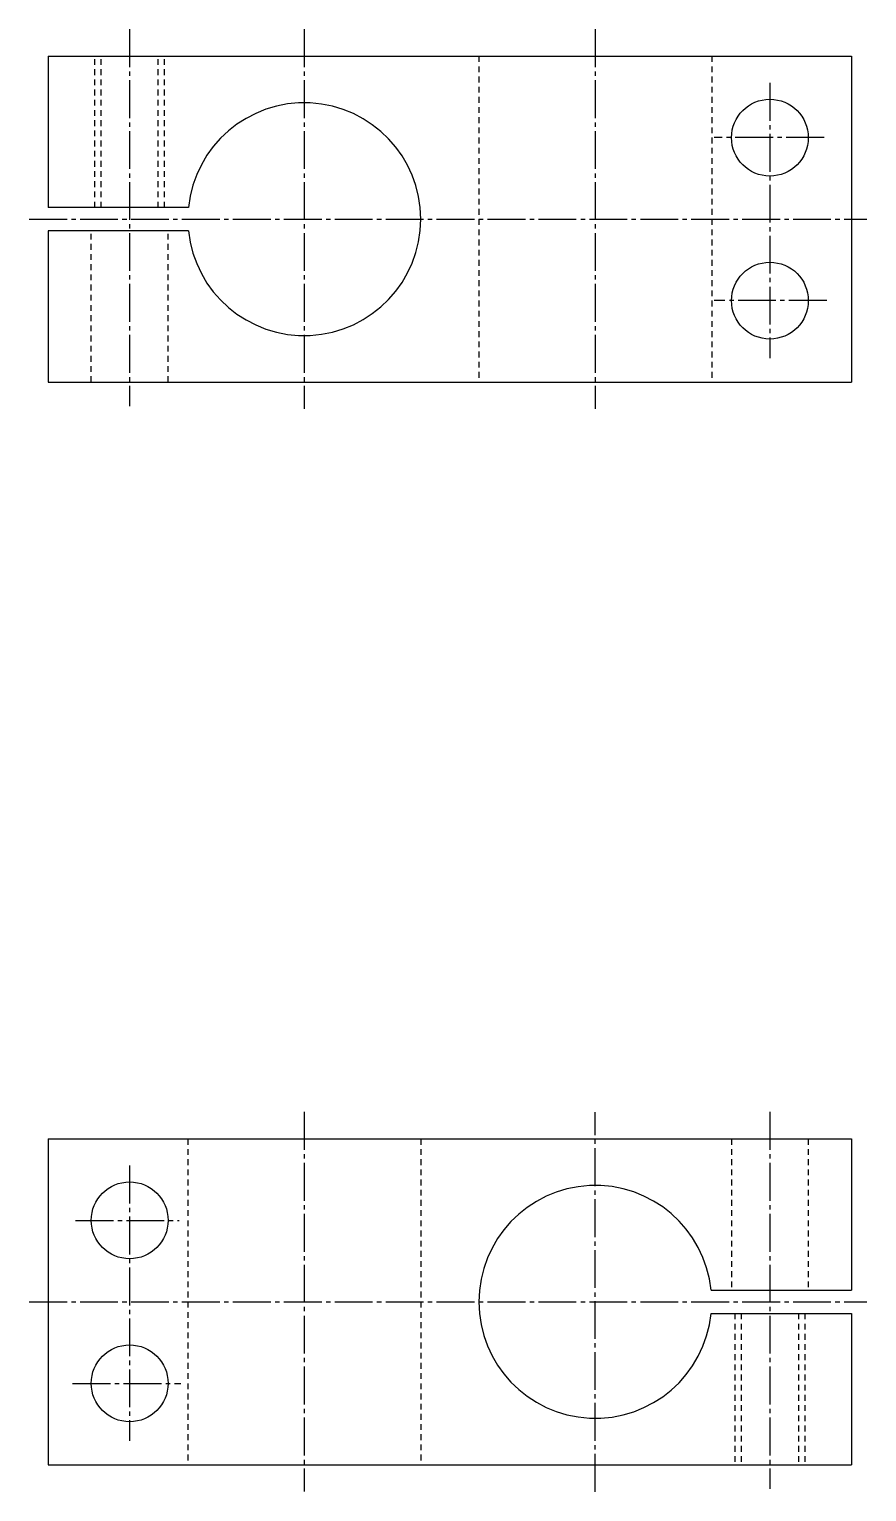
# Model space of a CAD drawing. Extents: x 21 to 336, y 20 to 265.
# Drawn here: x 264.1 to 336, y 139.4 to 265.1 of the extents above; entities outside this region: 2.
import ezdxf

# ---------------------------------------------------------------- set-up
doc = ezdxf.new("R2010")
doc.units = 0
doc.header["$LTSCALE"] = 0.25
doc.linetypes.add('CENTER', pattern=[17.5, 13, -1.5, 1.5, -1.5])
doc.linetypes.add('DASHED', pattern=[3.5, 2, -1.5])
doc.layers.get('0').update_dxf_attribs({"linetype": 'CONTINUOUS'})
doc.layers.add('CENTER', color=1, linetype='CENTER')
doc.styles.get("Standard").update_dxf_attribs({"font": 'txt', "bigfont": 'BIGFONT'})

msp = doc.modelspace()

# ---------------------------------------------------------------- linework, layer by layer
for p, q in [((265.7, 262.74), (334.7, 262.74)), ((265.7, 262.74), (265.7, 249.74)), ((282.95, 262.74), (282.95, 262.74)), ((300.2, 262.74), (300.2, 262.74)), ((334.7, 262.74), (334.7, 234.74)), ((277.75, 249.74), (265.7, 249.74)), ((265.7, 247.74), (265.7, 234.74)), ((277.75, 247.74), (265.7, 247.74)), ((265.7, 234.74), (334.7, 234.74)), ((265.7, 169.74), (334.7, 169.74)), ((265.7, 169.74), (265.7, 141.74)), ((334.7, 169.74), (334.7, 156.74)), ((322.65, 156.74), (334.7, 156.74)), ((322.65, 154.74), (334.7, 154.74)), ((334.7, 154.74), (334.7, 141.74)), ((265.7, 141.74), (334.7, 141.74))]:
    msp.add_line(p, q)
at = {"color": 3, "linetype": 'DASHED'}
for p, q in [((269.7, 249.74), (269.7, 262.74)), ((270.24, 249.74), (270.24, 262.74)), ((275.15, 249.74), (275.15, 262.74)), ((275.7, 249.74), (275.7, 262.74)), ((302.7, 262.74), (302.7, 234.74)), ((322.7, 262.74), (322.7, 234.74)), ((269.4, 234.74), (269.4, 247.74)), ((276, 234.74), (276, 247.74)), ((277.7, 169.74), (277.7, 141.74)), ((297.7, 169.74), (297.7, 141.74)), ((324.4, 169.74), (324.4, 156.74)), ((331, 169.74), (331, 156.74)), ((324.7, 154.74), (324.7, 141.74)), ((325.24, 154.74), (325.24, 141.74)), ((330.15, 154.74), (330.15, 141.74)), ((330.7, 154.74), (330.7, 141.74))]:
    msp.add_line(p, q, dxfattribs=at)
for centre in [(327.7, 255.74), (327.7, 241.74), (272.7, 162.74), (272.7, 148.74)]:
    msp.add_circle(centre, 3.3)
for centre, start, end in [((287.7, 248.74), 185.7392, 174.2608), ((312.7, 155.74), 5.7392, 354.2608)]:
    msp.add_arc(centre, 10, start, end)
at = {"layer": 'CENTER', "color": 1, "linetype": 'CENTER'}
for p, q in [((272.7, 265.05), (272.7, 232.69)), ((287.7, 265.05), (287.7, 232.44)), ((312.7, 265.05), (312.7, 232.44)), ((327.7, 260.44), (327.7, 236.79)), ((332.35, 255.74), (322.9, 255.74)), ((264.07, 248.74), (336.02, 248.74)), ((332.59, 241.74), (322.9, 241.74)), ((287.7, 172.05), (287.7, 139.44)), ((312.7, 139.43), (312.7, 172.04)), ((327.7, 172.05), (327.7, 139.69)), ((272.7, 167.44), (272.7, 143.79)), ((268.05, 162.74), (276.96, 162.74)), ((264.07, 155.74), (336.02, 155.74)), ((267.8, 148.74), (277.09, 148.74))]:
    msp.add_line(p, q, dxfattribs=at)

# ---------------------------------------------------------------- texts
for s, p in [('KDST 20', (20, 50)), ('KDST20', (20, 20))]:
    msp.add_text(s, height=8).set_placement(p)

doc.saveas('drawing.dxf')
